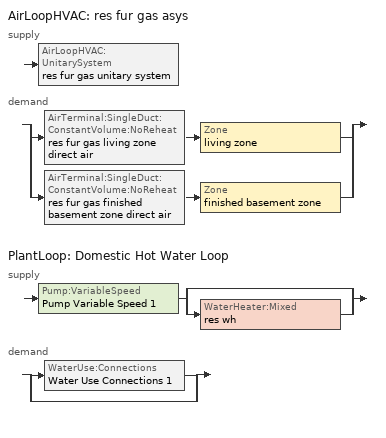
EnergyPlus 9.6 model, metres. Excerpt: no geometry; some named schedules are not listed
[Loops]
AirLoopHVAC 'res fur gas asys'
 supply: AirLoopHVAC:UnitarySystem 'res fur gas unitary system'
 demand: split
  | AirTerminal:SingleDuct:ConstantVolume:NoReheat 'res fur gas living zone direct air' > Zone 'living zone'
  | AirTerminal:SingleDuct:ConstantVolume:NoReheat 'res fur gas finished basement zone direct air' > Zone 'finished basement zone'
PlantLoop 'Domestic Hot Water Loop'
 supply: Pump:VariableSpeed 'Pump Variable Speed 1' > split
  | bypass
  | WaterHeater:Mixed 'res wh'
 demand: split
  | WaterUse:Connections 'Water Use Connections 1'
  | bypass
[Sizing:System]
res fur gas asys: Type of Load to Size On=Sensible; Design Outdoor Air Flow Rate {m3/s}=Autosize; Central Heating Maximum System Air Flow Ratio=0.3; Preheat Design Temperature {C}=7; Preheat Design Humidity Ratio {kgWater/kgDryAir}=0.008; Precool Design Temperature {C}=12.8; Precool Design Humidity Ratio {kgWater/kgDryAir}=0.008; Central Cooling Design Supply Air Temperature {C}=12.8; Central Heating Design Supply Air Temperature {C}=16.7; Type of Zone Sum to Use=NonCoincident; 100% Outdoor Air in Cooling=Yes; 100% Outdoor Air in Heating=Yes; Central Cooling Design Supply Air Humidity Ratio {kgWater/kgDryAir}=0.0085; Central Heating Design Supply Air Humidity Ratio {kgWater/kgDryAir}=0.008; Cooling Supply Air Flow Rate Method=DesignDay; Cooling Supply Air Flow Rate {m3/s}=0; Cooling Supply Air Flow Rate Per Floor Area {m3/s-m2}=0.00996765; Cooling Fraction of Autosized Cooling Supply Air Flow Rate=1; Cooling Supply Air Flow Rate Per Unit Cooling Capacity {m3/s-W}=3.94755e-05; Heating Supply Air Flow Rate Method=DesignDay; Heating Supply Air Flow Rate {m3/s}=0; Heating Supply Air Flow Rate Per Floor Area {m3/s-m2}=0.00996765; Heating Fraction of Autosized Heating Supply Air Flow Rate=1; Heating Fraction of Autosized Cooling Supply Air Flow Rate=1; Heating Supply Air Flow Rate Per Unit Heating Capacity {m3/s-W}=3.15882e-05; System Outdoor Air Method=ZoneSum; Zone Maximum Outdoor Air Fraction=1; Cooling Design Capacity Method=CoolingDesignCapacity; Cooling Design Capacity {W}=Autosize; Cooling Design Capacity Per Floor Area {W/m2}=234.7; Fraction of Autosized Cooling Design Capacity=1; Heating Design Capacity Method=HeatingDesignCapacity; Heating Design Capacity {W}=Autosize; Heating Design Capacity Per Floor Area {W/m2}=157; Fraction of Autosized Heating Design Capacity=1; Central Cooling Capacity Control Method=OnOff
[Sizing:Plant]
Domestic Hot Water Loop: Loop Type=Heating; Design Loop Exit Temperature {C}=51.6667; Loop Design Temperature Difference {deltaC}=5.55556; Sizing Option=NonCoincident; Zone Timesteps in Averaging Window=1; Coincident Sizing Factor Mode=None
[ZoneControl:Thermostat] Temperature Difference Between Cutout And Setpoint {deltaC}=0
Name | Zone or ZoneList | Control Type Schedule | Control 1
finished basement zone Thermostat | finished basement zone | finished basement zone Thermostat Schedule | finished basement zone temperature setpoint
living zone Thermostat | living zone | living zone Thermostat Schedule | living zone temperature setpoint
[ThermostatSetpoint:DualSetpoint] Heating Setpoint Temperature Schedule=res heating setpoint; Cooling Setpoint Temperature Schedule=res cooling setpoint
finished basement zone temperature setpoint; living zone temperature setpoint
[ZoneHVAC:PackagedTerminalAirConditioner] Availability Schedule=Always On Discrete; Heating Supply Air Flow Rate {m3/s}=1e-05; No Load Supply Air Flow Rate {m3/s}=0; Cooling Outdoor Air Flow Rate {m3/s}=0; Heating Outdoor Air Flow Rate {m3/s}=0; No Load Outdoor Air Flow Rate {m3/s}=0; Fan Placement=DrawThrough; Supply Air Fan Operating Mode Schedule=Always Off Discrete
Name | Cooling Supply Air Flow Rate {m3/s} | Supply Air Fan | Heating Coil | Cooling Coil
res room ac zone ptac 1 | 0.03955 | res room ac finished basement zone clg supply fan | res room ac always off heating coil 1 | res room ac cooling coil 1
res room ac zone ptac | 0.134745 | res room ac living zone clg supply fan | res room ac always off heating coil | res room ac cooling coil
[AirTerminal:SingleDuct:ConstantVolume:NoReheat] Availability Schedule=Always On Discrete
Name | Maximum Air Flow Rate {m3/s}
res fur gas finished basement zone direct air | 0.071621
res fur gas living zone direct air | 0.244009
[Zone equipment]
finished basement zone: res fur gas finished basement zone direct air, res room ac zone ptac 1
living zone: res fur gas living zone direct air, res room ac zone ptac
[Fan:OnOff] Availability Schedule=Always On Discrete; Motor Efficiency=1
Name | Fan Total Efficiency | Pressure Rise {Pa} | Maximum Flow Rate {m3/s} | Motor In Airstream Fraction | Fan Power Ratio Function of Speed Ratio Curve | Fan Efficiency Ratio Function of Speed Ratio Curve
res room ac finished basement zone clg supply fan | 1 | 0 | 0.03955 | 0 | Fan On Off Power Curve 2 | Fan On Off Efficiency Curve 2
res room ac living zone clg supply fan | 1 | 0 | 0.134745 | 0 | Fan On Off Power Curve 1 | Fan On Off Efficiency Curve 1
res fur gas htg supply fan | 0.75 | 794.58 | 0.315635 | 1 | Fan On Off Power Curve | Fan On Off Efficiency Curve
[Coil:Cooling:DX:SingleSpeed] Availability Schedule=Always On Discrete; Gross Rated Sensible Heat Ratio=0.65; Gross Rated Cooling COP {W/W}=2.84366; Rated Evaporator Fan Power Per Volume Flow Rate {W/(m3/s)}=773.3; Total Cooling Capacity Function of Temperature Curve=RoomAC-Cap-fT; Total Cooling Capacity Function of Flow Fraction Curve=RoomAC-Cap-fFF; Energy Input Ratio Function of Temperature Curve=RoomAC-EIR-fT; Energy Input Ratio Function of Flow Fraction Curve=RoomAC-EIR-fFF; Part Load Fraction Correlation Curve=RoomAC-PLF-fPLR; Minimum Outdoor Dry-Bulb Temperature for Compressor Operation {C}=-25; Condenser Type=AirCooled; Evaporative Condenser Effectiveness=0.9; Evaporative Condenser Air Flow Rate {m3/s}=Autosize; Evaporative Condenser Pump Rated Power Consumption {W}=Autosize; Crankcase Heater Capacity {W}=0; Maximum Outdoor Dry-Bulb Temperature for Crankcase Heater Operation {C}=10; Basin Heater Capacity {W/K}=0; Basin Heater Setpoint Temperature {C}=2
Name | Gross Rated Total Cooling Capacity {W} | Rated Air Flow Rate {m3/s}
res room ac cooling coil 1 | 842.053 | 0.035256
res room ac cooling coil | 2868.84 | 0.120116
[Coil:Heating:Electric] Availability Schedule=Always Off Discrete; Efficiency=1; Nominal Capacity {W}=0
res room ac always off heating coil 1; res room ac always off heating coil
[Coil:Heating:Fuel]
res fur gas heating coil: Availability Schedule=Always On Discrete; Fuel Type=NaturalGas; Burner Efficiency=0.925; Nominal Capacity {W}=10574.2; Parasitic Electric Load {W}=76; Parasitic Fuel Load {W}=0
[AirLoopHVAC:UnitarySystem]
res fur gas unitary system: Control Type=Load; Controlling Zone or Thermostat Location=living zone; Dehumidification Control Type=None; Availability Schedule=Always On Discrete; Supply Fan=res fur gas htg supply fan; Fan Placement=BlowThrough; Supply Air Fan Operating Mode Schedule=Always Off Discrete; Heating Coil=res fur gas heating coil; DX Heating Coil Sizing Ratio=1; Use DOAS DX Cooling Coil=No; Minimum Supply Air Temperature {C}=2; Latent Load Control=SensibleOnlyLoadControl; Cooling Supply Air Flow Rate Method=SupplyAirFlowRate; Cooling Supply Air Flow Rate {m3/s}=0; Heating Supply Air Flow Rate Method=SupplyAirFlowRate; Heating Supply Air Flow Rate {m3/s}=0.31563; No Load Supply Air Flow Rate {m3/s}=0; Maximum Supply Air Temperature {C}=48.8889; Maximum Outdoor Dry-Bulb Temperature for Supplemental Heater Operation {C}=21; Maximum Cycling Rate {cycles/hr}=2.5; Heat Pump Time Constant {s}=60; Fraction of On-Cycle Power Use=0.01; Heat Pump Fan Delay Time {s}=60; Ancillary On-Cycle Electric Power {W}=0; Ancillary Off-Cycle Electric Power {W}=0
[AirLoopHVAC]
res fur gas asys: Design Supply Air Flow Rate {m3/s}=0.31563; Design Return Air Flow Fraction of Supply Air Flow=1
[Pump:VariableSpeed]
Pump Variable Speed 1: Design Maximum Flow Rate {m3/s}=0.01; Design Pump Head {Pa}=1; Design Power Consumption {W}=0; Motor Efficiency=1; Fraction of Motor Inefficiencies to Fluid Stream=0; Coefficient 1 of the Part Load Performance Curve=0; Coefficient 2 of the Part Load Performance Curve=1; Coefficient 3 of the Part Load Performance Curve=0; Coefficient 4 of the Part Load Performance Curve=0; Design Minimum Flow Rate {m3/s}=0; Pump Control Type=Intermittent; Skin Loss Radiative Fraction=0.5; Design Power Sizing Method=PowerPerFlowPerPressure; Design Electric Power per Unit Flow Rate {W/(m3/s)}=348701.1; Design Shaft Power per Unit Flow Rate per Unit Head {W/((m3/s)-Pa)}=1.28205; Design Minimum Flow Rate Fraction=0
[WaterHeater:Mixed]
res wh: Tank Volume {m3}=0.143846; Setpoint Temperature Schedule=WH Setpoint Temp; Deadband Temperature Difference {deltaC}=2; Maximum Temperature Limit {C}=99; Heater Control Type=Cycle; Heater Maximum Capacity {W}=11722.8; Heater Minimum Capacity {W}=0; Heater Ignition Minimum Flow Rate {m3/s}=0; Heater Ignition Delay {s}=0; Heater Fuel Type=NaturalGas; Heater Thermal Efficiency=0.773298; Off Cycle Parasitic Fuel Consumption Rate {W}=0; Off Cycle Parasitic Fuel Type=Electricity; Off Cycle Parasitic Heat Fraction to Tank=0; On Cycle Parasitic Fuel Consumption Rate {W}=0; On Cycle Parasitic Fuel Type=Electricity; On Cycle Parasitic Heat Fraction to Tank=0; Ambient Temperature Indicator=Zone; Ambient Temperature Zone=finished basement zone; Off Cycle Loss Coefficient to Ambient Temperature {W/K}=4.15693; Off Cycle Loss Fraction to Zone=0.64; On Cycle Loss Coefficient to Ambient Temperature {W/K}=4.15693; On Cycle Loss Fraction to Zone=1; Use Side Effectiveness=1; Source Side Effectiveness=1; Use Side Design Flow Rate {m3/s}=Autosize; Source Side Design Flow Rate {m3/s}=Autosize; Indirect Water Heating Recovery Time {hr}=1.5; Source Side Flow Control Mode=IndirectHeatPrimarySetpoint
[WaterHeater:Sizing]
res wh: Design Mode=PeakDraw; Time Storage Can Meet Peak Draw {hr}=0.538503; Time for Tank Recovery {hr}=0; Nominal Tank Volume for Autosizing Plant Connections {m3}=1
[PlantLoop]
Domestic Hot Water Loop: Fluid Type=Water; Plant Equipment Operation Scheme=Domestic Hot Water Loop Operation Schemes; Maximum Loop Temperature {C}=100; Minimum Loop Temperature {C}=0; Maximum Loop Flow Rate {m3/s}=0.01; Minimum Loop Flow Rate {m3/s}=0; Plant Loop Volume {m3}=0.003; Load Distribution Scheme=Optimal; Plant Loop Demand Calculation Scheme=SingleSetpoint
[PlantEquipmentList]
Domestic Hot Water Loop Heating Equipment List: res wh
[PlantEquipmentOperation:HeatingLoad]
Domestic Hot Water Loop Heating Operation Scheme: Load Range 1 Lower Limit {W}=0; Load Range 1 Upper Limit {W}=1000000000; Range 1 Equipment List=Domestic Hot Water Loop Heating Equipment List
[PlantEquipmentOperationSchemes]
Domestic Hot Water Loop Operation Schemes: Control Scheme 1=Domestic Hot Water Loop Heating Operation Scheme; Control Scheme 1 Schedule=Always On Discrete
[EnergyManagementSystem:Sensor]
Name | Output:Variable or Output:Meter Index Key | Output:Variable or Output:Meter
res_af_1_tin_s | living zone | Zone Mean Air Temperature
res_af_1_tt_s | living zone | Zone Outdoor Air Drybulb Temperature
res_ds_res_fur_gas_asys_fan_rtf_s | res fur gas htg supply fan | Fan Runtime Fraction
res_shower_tout | res wh | Water Heater Use Side Outlet Temperature
res_shower_vol | res shower | Water Use Equipment Hot Water Volume
[SetpointManager:Scheduled]
Setpoint Manager Scheduled 1: Control Variable=Temperature; Schedule=dhw temp
[WaterUse:Equipment] Zone=living zone
Name | Peak Flow Rate {m3/s} | Flow Rate Fraction Schedule | Target Temperature Schedule
res shower | 5.17772e-05 | showers | fixtures temperature schedule
res sink | 2.22994e-05 | sinks | fixtures temperature schedule
res bath | 0.000112091 | baths | fixtures temperature schedule
res shower dist | 0 | showers | fixtures temperature schedule
res sink dist | 0 | sinks | fixtures temperature schedule
res bath dist | 0 | baths | fixtures temperature schedule
res cw | 5.02392e-06 | clothes_washer | res cw temperature schedule
[WaterUse:Connections]
Water Use Connections 1: Drain Water Heat Exchanger Type=None; Drain Water Heat Exchanger Destination=Plant; Water Use Equipment 1=res shower; Water Use Equipment 2=res sink; Water Use Equipment 3=res bath; Water Use Equipment 4=res shower dist; Water Use Equipment 5=res sink dist; Water Use Equipment 6=res bath dist; Water Use Equipment 7=res cw
[Schedule:Week:Daily]
res heating setpoint Week Rule - Jan1-Jan28: res heating setpoint weekend1, res heating setpoint weekday1, res heating setpoint weekday1, res heating setpoint weekday1, res heating setpoint weekday1, res heating setpoint weekday1, res heating setpoint weekend1, Schedule Day 6, res heating setpoint summer design, res heating setpoint winter design, Schedule Day 6, Schedule Day 6
res heating setpoint Week Rule - Jan29-Feb4: res heating setpoint weekend1, res heating setpoint weekday1, res heating setpoint weekday1, res heating setpoint weekday2, res heating setpoint weekday2, res heating setpoint weekday2, res heating setpoint weekend2, Schedule Day 6, res heating setpoint summer design, res heating setpoint winter design, Schedule Day 6, Schedule Day 6
res heating setpoint Week Rule - Feb5-Feb25: res heating setpoint weekend2, res heating setpoint weekday2, res heating setpoint weekday2, res heating setpoint weekday2, res heating setpoint weekday2, res heating setpoint weekday2, res heating setpoint weekend2, Schedule Day 6, res heating setpoint summer design, res heating setpoint winter design, Schedule Day 6, Schedule Day 6
res heating setpoint Week Rule - Feb26-Mar4: res heating setpoint weekend2, res heating setpoint weekday2, res heating setpoint weekday2, res heating setpoint weekday3, res heating setpoint weekday3, res heating setpoint weekday3, res heating setpoint weekend3, Schedule Day 6, res heating setpoint summer design, res heating setpoint winter design, Schedule Day 6, Schedule Day 6
res heating setpoint Week Rule - Mar5-Mar25: res heating setpoint weekend3, res heating setpoint weekday3, res heating setpoint weekday3, res heating setpoint weekday3, res heating setpoint weekday3, res heating setpoint weekday3, res heating setpoint weekend3, Schedule Day 6, res heating setpoint summer design, res heating setpoint winter design, Schedule Day 6, Schedule Day 6
res heating setpoint Week Rule - Mar26-Apr1: res heating setpoint weekend3, res heating setpoint weekday3, res heating setpoint weekday3, res heating setpoint weekday3, res heating setpoint weekday3, res heating setpoint weekday3, res heating setpoint weekend4, Schedule Day 6, res heating setpoint summer design, res heating setpoint winter design, Schedule Day 6, Schedule Day 6
res heating setpoint Week Rule - Apr2-Apr29: res heating setpoint weekend4, res heating setpoint weekday4, res heating setpoint weekday4, res heating setpoint weekday4, res heating setpoint weekday4, res heating setpoint weekday4, res heating setpoint weekend4, Schedule Day 6, res heating setpoint summer design, res heating setpoint winter design, Schedule Day 6, Schedule Day 6
res heating setpoint Week Rule - Apr30-May6: res heating setpoint weekend4, res heating setpoint weekday5, res heating setpoint weekday5, res heating setpoint weekday5, res heating setpoint weekday5, res heating setpoint weekday5, res heating setpoint weekend5, Schedule Day 6, res heating setpoint summer design, res heating setpoint winter design, Schedule Day 6, Schedule Day 6
res heating setpoint Week Rule - May7-May27: res heating setpoint weekend5, res heating setpoint weekday5, res heating setpoint weekday5, res heating setpoint weekday5, res heating setpoint weekday5, res heating setpoint weekday5, res heating setpoint weekend5, Schedule Day 6, res heating setpoint summer design, res heating setpoint winter design, Schedule Day 6, Schedule Day 6
res heating setpoint Week Rule - May28-Jun3: res heating setpoint weekend5, res heating setpoint weekday5, res heating setpoint weekday5, res heating setpoint weekday5, res heating setpoint weekday6, res heating setpoint weekday6, res heating setpoint weekend6, Schedule Day 6, res heating setpoint summer design, res heating setpoint winter design, Schedule Day 6, Schedule Day 6
res heating setpoint Week Rule - Jun4-Jun24: res heating setpoint weekend6, res heating setpoint weekday6, res heating setpoint weekday6, res heating setpoint weekday6, res heating setpoint weekday6, res heating setpoint weekday6, res heating setpoint weekend6, Schedule Day 6, res heating setpoint summer design, res heating setpoint winter design, Schedule Day 6, Schedule Day 6
res heating setpoint Week Rule - Jun25-Jul1: res heating setpoint weekend6, res heating setpoint weekday6, res heating setpoint weekday6, res heating setpoint weekday6, res heating setpoint weekday6, res heating setpoint weekday6, res heating setpoint weekend7, Schedule Day 6, res heating setpoint summer design, res heating setpoint winter design, Schedule Day 6, Schedule Day 6
res heating setpoint Week Rule - Jul2-Jul29: res heating setpoint weekend7, res heating setpoint weekday7, res heating setpoint weekday7, res heating setpoint weekday7, res heating setpoint weekday7, res heating setpoint weekday7, res heating setpoint weekend7, Schedule Day 6, res heating setpoint summer design, res heating setpoint winter design, Schedule Day 6, Schedule Day 6
res heating setpoint Week Rule - Jul30-Aug5: res heating setpoint weekend7, res heating setpoint weekday7, res heating setpoint weekday8, res heating setpoint weekday8, res heating setpoint weekday8, res heating setpoint weekday8, res heating setpoint weekend8, Schedule Day 6, res heating setpoint summer design, res heating setpoint winter design, Schedule Day 6, Schedule Day 6
res heating setpoint Week Rule - Aug6-Aug26: res heating setpoint weekend8, res heating setpoint weekday8, res heating setpoint weekday8, res heating setpoint weekday8, res heating setpoint weekday8, res heating setpoint weekday8, res heating setpoint weekend8, Schedule Day 6, res heating setpoint summer design, res heating setpoint winter design, Schedule Day 6, Schedule Day 6
res heating setpoint Week Rule - Aug27-Sep2: res heating setpoint weekend8, res heating setpoint weekday8, res heating setpoint weekday8, res heating setpoint weekday8, res heating setpoint weekday8, res heating setpoint weekday9, res heating setpoint weekend9, Schedule Day 6, res heating setpoint summer design, res heating setpoint winter design, Schedule Day 6, Schedule Day 6
res heating setpoint Week Rule - Sep3-Sep30: res heating setpoint weekend9, res heating setpoint weekday9, res heating setpoint weekday9, res heating setpoint weekday9, res heating setpoint weekday9, res heating setpoint weekday9, res heating setpoint weekend9, Schedule Day 6, res heating setpoint summer design, res heating setpoint winter design, Schedule Day 6, Schedule Day 6
res heating setpoint Week Rule - Oct1-Oct28: res heating setpoint weekend10, res heating setpoint weekday10, res heating setpoint weekday10, res heating setpoint weekday10, res heating setpoint weekday10, res heating setpoint weekday10, res heating setpoint weekend10, Schedule Day 6, res heating setpoint summer design, res heating setpoint winter design, Schedule Day 6, Schedule Day 6
res heating setpoint Week Rule - Oct29-Nov4: res heating setpoint weekend10, res heating setpoint weekday10, res heating setpoint weekday10, res heating setpoint weekday11, res heating setpoint weekday11, res heating setpoint weekday11, res heating setpoint weekend11, Schedule Day 6, res heating setpoint summer design, res heating setpoint winter design, Schedule Day 6, Schedule Day 6
res heating setpoint Week Rule - Nov5-Nov25: res heating setpoint weekend11, res heating setpoint weekday11, res heating setpoint weekday11, res heating setpoint weekday11, res heating setpoint weekday11, res heating setpoint weekday11, res heating setpoint weekend11, Schedule Day 6, res heating setpoint summer design, res heating setpoint winter design, Schedule Day 6, Schedule Day 6
res heating setpoint Week Rule - Nov26-Dec2: res heating setpoint weekend11, res heating setpoint weekday11, res heating setpoint weekday11, res heating setpoint weekday11, res heating setpoint weekday11, res heating setpoint weekday12, res heating setpoint weekend12, Schedule Day 6, res heating setpoint summer design, res heating setpoint winter design, Schedule Day 6, Schedule Day 6
res heating setpoint Week Rule - Dec3-Dec31: res heating setpoint weekend12, res heating setpoint weekday12, res heating setpoint weekday12, res heating setpoint weekday12, res heating setpoint weekday12, res heating setpoint weekday12, res heating setpoint weekend12, Schedule Day 6, res heating setpoint summer design, res heating setpoint winter design, Schedule Day 6, Schedule Day 6
res cooling setpoint Week Rule - Jan1-Jan28: res cooling setpoint weekend1, res cooling setpoint weekday1, res cooling setpoint weekday1, res cooling setpoint weekday1, res cooling setpoint weekday1, res cooling setpoint weekday1, res cooling setpoint weekend1, Schedule Day 7, res cooling setpoint summer design, res cooling setpoint winter design, Schedule Day 7, Schedule Day 7
res cooling setpoint Week Rule - Jan29-Feb4: res cooling setpoint weekend1, res cooling setpoint weekday1, res cooling setpoint weekday1, res cooling setpoint weekday2, res cooling setpoint weekday2, res cooling setpoint weekday2, res cooling setpoint weekend2, Schedule Day 7, res cooling setpoint summer design, res cooling setpoint winter design, Schedule Day 7, Schedule Day 7
res cooling setpoint Week Rule - Feb5-Feb25: res cooling setpoint weekend2, res cooling setpoint weekday2, res cooling setpoint weekday2, res cooling setpoint weekday2, res cooling setpoint weekday2, res cooling setpoint weekday2, res cooling setpoint weekend2, Schedule Day 7, res cooling setpoint summer design, res cooling setpoint winter design, Schedule Day 7, Schedule Day 7
res cooling setpoint Week Rule - Feb26-Mar4: res cooling setpoint weekend2, res cooling setpoint weekday2, res cooling setpoint weekday2, res cooling setpoint weekday3, res cooling setpoint weekday3, res cooling setpoint weekday3, res cooling setpoint weekend3, Schedule Day 7, res cooling setpoint summer design, res cooling setpoint winter design, Schedule Day 7, Schedule Day 7
res cooling setpoint Week Rule - Mar5-Mar25: res cooling setpoint weekend3, res cooling setpoint weekday3, res cooling setpoint weekday3, res cooling setpoint weekday3, res cooling setpoint weekday3, res cooling setpoint weekday3, res cooling setpoint weekend3, Schedule Day 7, res cooling setpoint summer design, res cooling setpoint winter design, Schedule Day 7, Schedule Day 7
res cooling setpoint Week Rule - Mar26-Apr1: res cooling setpoint weekend3, res cooling setpoint weekday3, res cooling setpoint weekday3, res cooling setpoint weekday3, res cooling setpoint weekday3, res cooling setpoint weekday3, res cooling setpoint weekend4, Schedule Day 7, res cooling setpoint summer design, res cooling setpoint winter design, Schedule Day 7, Schedule Day 7
res cooling setpoint Week Rule - Apr2-Apr29: res cooling setpoint weekend4, res cooling setpoint weekday4, res cooling setpoint weekday4, res cooling setpoint weekday4, res cooling setpoint weekday4, res cooling setpoint weekday4, res cooling setpoint weekend4, Schedule Day 7, res cooling setpoint summer design, res cooling setpoint winter design, Schedule Day 7, Schedule Day 7
res cooling setpoint Week Rule - Apr30-May6: res cooling setpoint weekend4, res cooling setpoint weekday5, res cooling setpoint weekday5, res cooling setpoint weekday5, res cooling setpoint weekday5, res cooling setpoint weekday5, res cooling setpoint weekend5, Schedule Day 7, res cooling setpoint summer design, res cooling setpoint winter design, Schedule Day 7, Schedule Day 7
[Schedule:Year]
res heating setpoint: res heating setpoint Week Rule - Jan1-Jan28, 1, 1, 1, 28, res heating setpoint Week Rule - Jan29-Feb4, 1, 29, 2, 4, res heating setpoint Week Rule - Feb5-Feb25, 2, 5, 2, 25, res heating setpoint Week Rule - Feb26-Mar4, 2, 26, 3, 4, res heating setpoint Week Rule - Mar5-Mar25, 3, 5, 3, 25, res heating setpoint Week Rule - Mar26-Apr1, 3, 26, 4, 1, res heating setpoint Week Rule - Apr2-Apr29, 4, 2, 4, 29, res heating setpoint Week Rule - Apr30-May6, 4, 30, 5, 6, res heating setpoint Week Rule - May7-May27, 5, 7, 5, 27, res heating setpoint Week Rule - May28-Jun3, 5, 28, 6, 3, res heating setpoint Week Rule - Jun4-Jun24, 6, 4, 6, 24, res heating setpoint Week Rule - Jun25-Jul1, 6, 25, 7, 1, res heating setpoint Week Rule - Jul2-Jul29, 7, 2, 7, 29, res heating setpoint Week Rule - Jul30-Aug5, 7, 30, 8, 5, res heating setpoint Week Rule - Aug6-Aug26, 8, 6, 8, 26, res heating setpoint Week Rule - Aug27-Sep2, 8, 27, 9, 2, res heating setpoint Week Rule - Sep3-Sep30, 9, 3, 9, 30, res heating setpoint Week Rule - Oct1-Oct28, 10, 1, 10, 28, res heating setpoint Week Rule - Oct29-Nov4, 10, 29, 11, 4, res heating setpoint Week Rule - Nov5-Nov25, 11, 5, 11, 25, res heating setpoint Week Rule - Nov26-Dec2, 11, 26, 12, 2, res heating setpoint Week Rule - Dec3-Dec31, 12, 3, 12, 31
res cooling setpoint: res cooling setpoint Week Rule - Jan1-Jan28, 1, 1, 1, 28, res cooling setpoint Week Rule - Jan29-Feb4, 1, 29, 2, 4, res cooling setpoint Week Rule - Feb5-Feb25, 2, 5, 2, 25, res cooling setpoint Week Rule - Feb26-Mar4, 2, 26, 3, 4, res cooling setpoint Week Rule - Mar5-Mar25, 3, 5, 3, 25, res cooling setpoint Week Rule - Mar26-Apr1, 3, 26, 4, 1, res cooling setpoint Week Rule - Apr2-Apr29, 4, 2, 4, 29, res cooling setpoint Week Rule - Apr30-May6, 4, 30, 5, 6, res cooling setpoint Week Rule - May7-May27, 5, 7, 5, 27, res cooling setpoint Week Rule - May28-Jun3, 5, 28, 6, 3, res cooling setpoint Week Rule - Jun4-Jun24, 6, 4, 6, 24, res cooling setpoint Week Rule - Jun25-Jul1, 6, 25, 7, 1, res cooling setpoint Week Rule - Jul2-Jul29, 7, 2, 7, 29, res cooling setpoint Week Rule - Jul30-Aug5, 7, 30, 8, 5, res cooling setpoint Week Rule - Aug6-Aug26, 8, 6, 8, 26, res cooling setpoint Week Rule - Aug27-Sep2, 8, 27, 9, 2, res cooling setpoint Week Rule - Sep3-Sep30, 9, 3, 9, 30, res cooling setpoint Week Rule - Oct1-Oct28, 10, 1, 10, 28, res cooling setpoint Week Rule - Oct29-Nov4, 10, 29, 11, 4, res cooling setpoint Week Rule - Nov5-Nov25, 11, 5, 11, 25, res cooling setpoint Week Rule - Nov26-Dec2, 11, 26, 12, 2, res cooling setpoint Week Rule - Dec3-Dec31, 12, 3, 12, 31
[Schedule:Compact]
finished basement zone Thermostat Schedule; living zone Thermostat Schedule: Through: 12/31, For: AllDays, Until: 24:00, 4
[Schedule:Constant]
Name | Hourly Value
Always On Discrete | 1
Always Off Discrete | 0
dhw temp; WH Setpoint Temp | 51.6667
fixtures temperature schedule | 43.3333
res cw temperature schedule | 52.666
[Schedule:File] File=C:\Users\chmat\Desktop\THESIS\Final Building Models\CSV\REFBLDG3.csv; Rows to Skip at Top=1; Number of Hours of Data=8760; Column Separator=Comma; Interpolate to Timestep=No; Minutes per Item=15
Name | Column Number
baths | 13
showers | 14
sinks | 15
clothes_washer | 9
[Curve:Quadratic] Coefficient3 x**2=0; Minimum Value of x=0; Minimum Curve Output=0
Name | Coefficient1 Constant | Coefficient2 x | Maximum Value of x | Maximum Curve Output
RoomAC-Cap-fFF; RoomAC-EIR-fFF | 1 | 0 | 2 | 2
RoomAC-PLF-fPLR | 0.78 | 0.22 | 1 | 1
[Curve:Cubic] Coefficient1 Constant=1; Coefficient2 x=0; Coefficient3 x**2=0; Coefficient4 x**3=0; Minimum Value of x=0; Maximum Value of x=1
Fan On Off Efficiency Curve 2; Fan On Off Efficiency Curve 1; Fan On Off Efficiency Curve
[Curve:Exponent] Coefficient1 Constant=1; Coefficient2 Constant=0; Coefficient3 Constant=0; Minimum Value of x=0; Maximum Value of x=1
Fan On Off Power Curve 2; Fan On Off Power Curve 1; Fan On Off Power Curve
[Curve:Biquadratic] Minimum Value of x=0; Maximum Value of x=100; Minimum Value of y=0; Maximum Value of y=100
Name | Coefficient1 Constant | Coefficient2 x | Coefficient3 x**2 | Coefficient4 y | Coefficient5 y**2 | Coefficient6 x*y
RoomAC-Cap-fT | 1.55736 | -0.0744482 | 0.0030986 | 0.00145958 | -4.1148e-05 | -0.000426714
RoomAC-EIR-fT | -0.350448 | 0.11681 | -0.00339951 | -0.00122609 | 0.000600809 | -0.000466884
